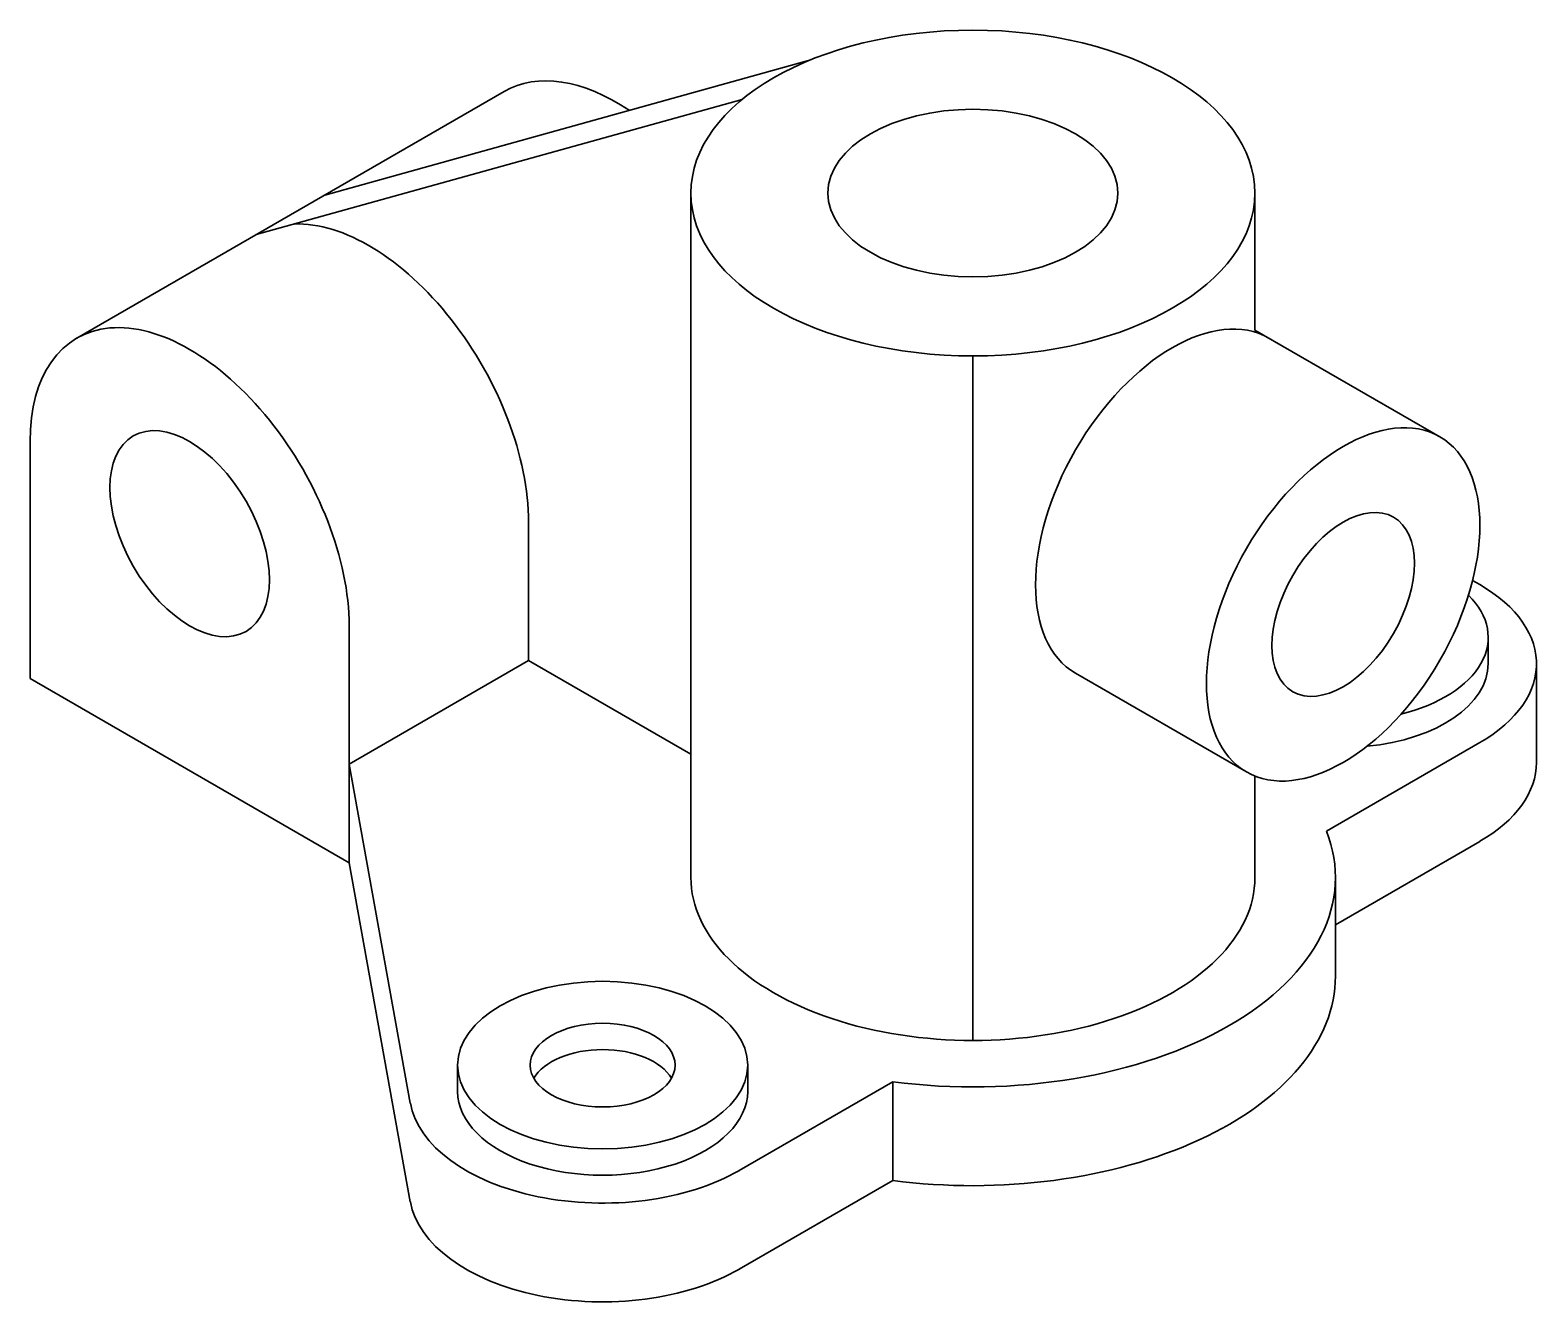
# Model space of a CAD drawing. Header units: inches. Extents: x 2133 to 2362, y 3505 to 3700.
import ezdxf

# ---------------------------------------------------------------- set-up
doc = ezdxf.new("R2010")
doc.units = ezdxf.units.IN
doc.header["$LTSCALE"] = 0.5
doc.header["$MEASUREMENT"] = 0
doc.layers.add('object line', color=7, linetype='Continuous', lineweight=30)

msp = doc.modelspace()

# ---------------------------------------------------------------- linework, layer by layer
at = {"layer": 'object line'}
for p, q in [((2177.71, 3674.49), (2251.6, 3695.03)), ((2140.04, 3652.74), (2204.99, 3690.24)), ((2167.32, 3668.49), (2241.2, 3689.03)), ((2233.4, 3570.79), (2233.4, 3674.79)), ((2319.13, 3653.98), (2319.13, 3674.79)), ((2347.25, 3637.75), (2319.13, 3653.98)), ((2276.26, 3546.04), (2276.26, 3650.04)), ((2132.93, 3601.04), (2132.93, 3637.04)), ((2208.71, 3624.79), (2208.71, 3603.79)), ((2233.39, 3618.04), (2233.4, 3618.04)), ((2233.4, 3618.04), (2233.39, 3618.04)), ((2181.43, 3609.04), (2181.43, 3588.04)), ((2354.6, 3607.29), (2354.6, 3603.29)), ((2208.71, 3603.79), (2181.43, 3588.04)), ((2208.71, 3603.79), (2233.4, 3589.54)), ((2361.95, 3603.29), (2361.95, 3588.29)), ((2181.43, 3573.04), (2132.93, 3601.04)), ((2317.86, 3586.83), (2291.88, 3601.83)), ((2353.34, 3591.29), (2330.01, 3577.82)), ((2181.43, 3588.04), (2190.73, 3536.53)), ((2181.43, 3588.04), (2181.43, 3573.04)), ((2181.43, 3588.04), (2181.43, 3573.04)), ((2319.13, 3570.79), (2319.13, 3586.22)), ((2353.34, 3576.29), (2331.38, 3563.61)), ((2181.43, 3573.04), (2190.73, 3521.53)), ((2331.38, 3570.79), (2331.38, 3555.79)), ((2197.92, 3542.29), (2197.92, 3538.29)), ((2242.02, 3542.29), (2242.02, 3538.29)), ((2264.08, 3539.76), (2240.75, 3526.29)), ((2264.08, 3539.76), (2264.08, 3524.76)), ((2264.08, 3524.76), (2240.75, 3511.29))]:
    msp.add_line(p, q, dxfattribs=at)
for centre, major_axis in [((2276.26, 3674.79), (-42.87, 0)), ((2276.26, 3674.79), (-22.05, 0)), ((2332.55, 3612.29), (-14.7, -25.46)), ((2157.18, 3623.04), (8.57, -14.85)), ((2332.55, 3612.29), (-7.65, -13.26)), ((2219.97, 3542.29), (-22.05, 0)), ((2219.97, 3542.29), (-11.02, 0))]:
    msp.add_ellipse(centre, major_axis=major_axis, ratio=0.57735, dxfattribs=at)
for centre, major_axis, start_param, end_param in [((2222.14, 3660.54), (17.15, -29.7), 2.27826, 3.141593), ((2184.46, 3638.79), (17.15, -29.7), 0.785398, 2.845942), ((2306.57, 3627.29), (-14.7, -25.46), 3.141593, 6.283185), ((2157.18, 3623.04), (17.15, -29.7), 0.785398, 3.926991), ((2332.55, 3603.29), (-29.39, 0), 2.356194, 3.979193), ((2332.55, 3607.29), (-22.05, 0), 8.264151, 9.952045), ((2332.55, 3603.29), (-22.05, 0), 8.018132, 9.424778), ((2332.55, 3588.29), (-29.39, 0), 2.356194, 3.141593), ((2276.26, 3570.79), (-55.11, 0), 7.63112, 9.64764), ((2276.26, 3570.79), (-42.87, 0), 0, 3.141593), ((2276.26, 3555.79), (-55.11, 0), 7.63112, 9.424778), ((2219.97, 3538.29), (-11.02, 0), 3.46128, 5.963498), ((2219.97, 3538.29), (-22.05, 0), 6.283185, 9.424778), ((2219.97, 3538.29), (-29.39, 0), 6.38708, 8.63938), ((2219.97, 3523.29), (-29.39, 0), 6.38708, 8.63938)]:
    msp.add_ellipse(centre, major_axis=major_axis, ratio=0.57735, start_param=start_param, end_param=end_param, dxfattribs=at)

doc.saveas('drawing.dxf')
